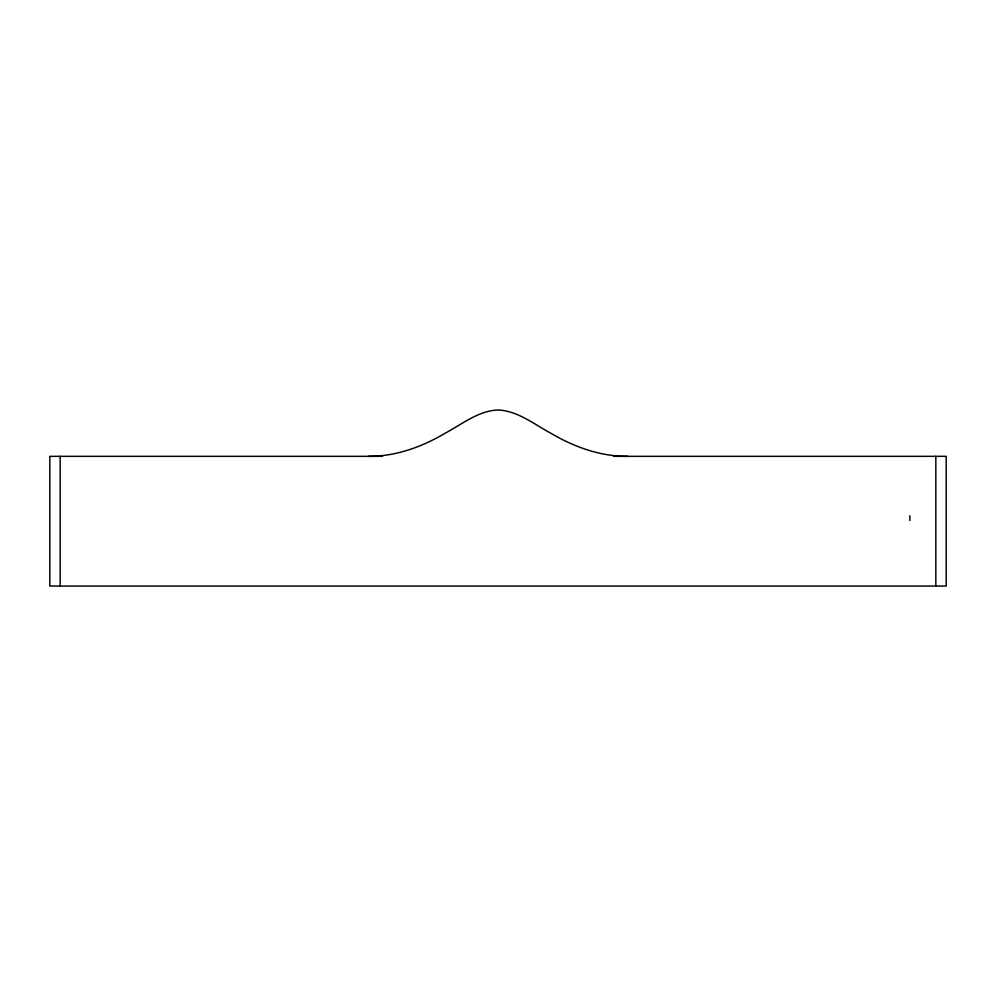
<?xml version="1.0" encoding="UTF-8"?>
<svg xmlns="http://www.w3.org/2000/svg" width="996" height="996" viewBox="0 0 996 996"><rect width="100%" height="100%" fill="white"/><g stroke="black" fill="none" stroke-linecap="round" stroke-linejoin="round"><path stroke-width="1.49" d="M368.283 456.33C395.636 456.542 422.005 446.918 445.299 433.148C462.107 424.122 478.192 410.887 498 409.954C517.808 410.887 533.893 424.122 550.701 433.148C573.995 446.918 600.364 456.542 627.717 456.33M382.464 456.33L49.8 456.33L49.8 586.046L946.2 586.046L946.2 456.33L613.536 456.33M935.829 456.33L935.829 586.046M909.883 515.791L909.883 520.559M60.171 456.33L60.171 586.046"/></g></svg>
